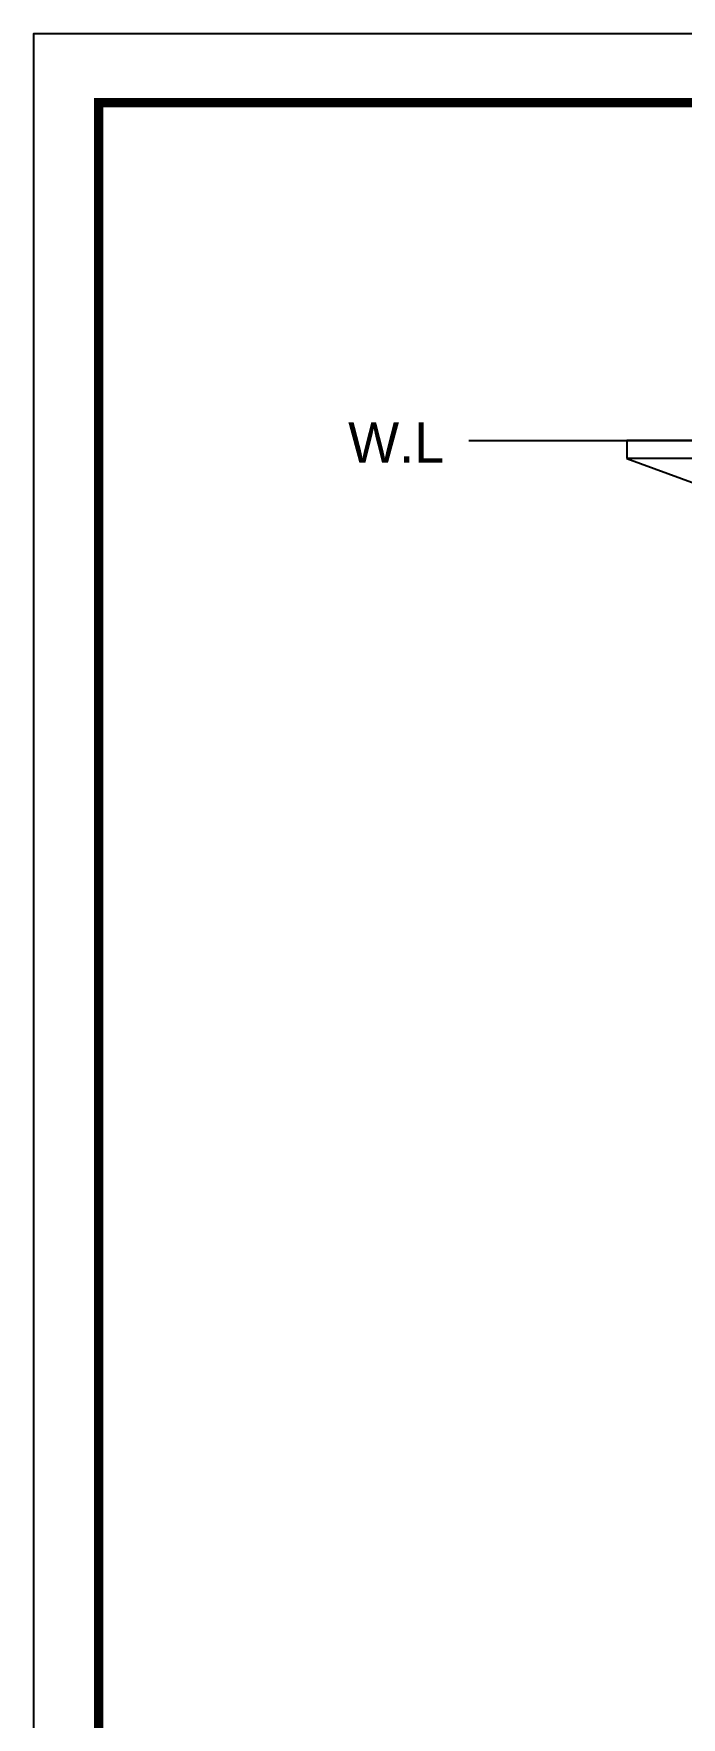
# Model space of a CAD drawing. Extents: x 0 to 1128, y 0 to 827.
# Drawn here: x 0 to 180.5, y 357.8 to 826.8 of the extents above; entities that cross this region are included whole.
import ezdxf

# ---------------------------------------------------------------- set-up
doc = ezdxf.new("R2010")
doc.units = 0
doc.header["$LTSCALE"] = 10
doc.header["$MEASUREMENT"] = 0
doc.layers.get('0').update_dxf_attribs({"linetype": 'CONTINUOUS'})
doc.layers.add('1', color=7, linetype='CONTINUOUS')
doc.layers.add('치수선', color=7, linetype='CONTINUOUS', lineweight=20)
doc.styles.add('Daelim Dimension', font='')
doc.styles.get('Daelim Dimension').set_extended_font_data('나눔고딕')

msp = doc.modelspace()

# ---------------------------------------------------------------- linework, layer by layer
at = {"ltscale": 0.5}
msp.add_line((121.24, 713.47), (830.14, 713.47), dxfattribs=at)
msp.add_lwpolyline([(0, 0), (1128.4, 0), (1128.4, 826.8), (0, 826.8)], close=True, dxfattribs=at)
at = {"color": 5, "linetype": 'ByBlock', "lineweight": 200, "const_width": 2.6}
msp.add_lwpolyline([(18.14, 35.4), (1110.14, 35.4), (1110.14, 807.6), (18.14, 807.6)], close=True, dxfattribs=at)
at = {"layer": '1', "color": 7, "linetype": 'Continuous', "lineweight": -3}
for p, q in [((165.34, 713.47), (165.34, 708.47)), ((205.6, 713.47), (165.34, 713.47)), ((165.34, 708.47), (184.39, 701.47)), ((205.6, 708.47), (165.34, 708.47))]:
    msp.add_line(p, q, dxfattribs=at)

# ---------------------------------------------------------------- texts
at = {"layer": '치수선', "insert": (114.4, 718.53), "char_height": 11.25, "attachment_point": 3, "style": 'Daelim Dimension'}
msp.add_mtext_dynamic_manual_height_columns('W.L', width=17.4109, gutter_width=12.5, heights=[0], dxfattribs=at)

doc.saveas('drawing.dxf')
